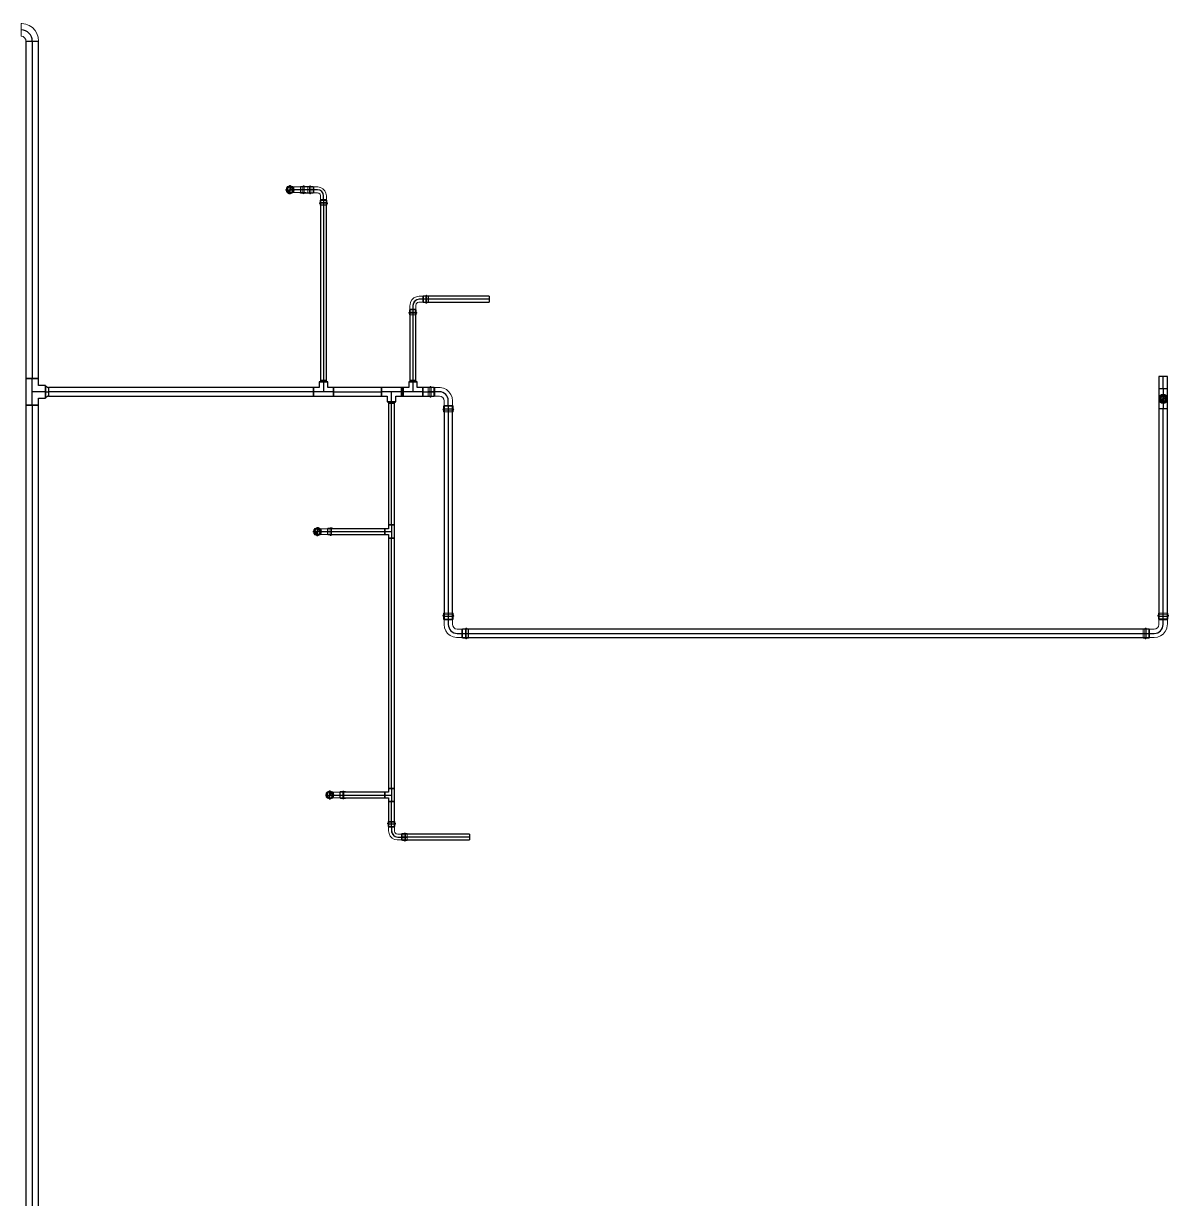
# Model space of a CAD drawing. Header units: inches. Extents: x -3326 to -5, y 8 to 1238.
# Drawn here: x -3017 to -2758.3, y 848.8 to 1114.2 of the extents above; entities that cross this region are included whole.
import ezdxf

# ---------------------------------------------------------------- set-up
doc = ezdxf.new("R2010")
doc.units = ezdxf.units.IN
doc.header["$MEASUREMENT"] = 0
doc.layers.add('P-PIPE', color=3, linetype='Continuous', lineweight=9)
doc.layers.add('X - REF - FP', color=7, linetype='Continuous', true_color=0xb90000)

# ---------------------------------------------------------------- blocks, each defined once
blk = doc.blocks.new('Victaulic-VicPress316-Elbow 90-45deg Style P568_P571 - Standard-523083-THIRD LEVEL')
at = {"layer": 'P-PIPE'}
for p, q in [((-3177.63, 1234.85), (-3177.63, 1234.85)), ((-3177.63, 1233.46), (-3177.63, 1234.85)), ((-3178.39, 1232.42), (-3178.39, 1231.96)), ((-3178.28, 1233.46), (-3178.28, 1232.52)), ((-3178.28, 1232.63), (-3178.28, 1231.33)), ((-3178.28, 1232.52), (-3177.63, 1232.52)), ((-3177.63, 1232.52), (-3178.28, 1232.52)), ((-3177.63, 1233.46), (-3177.63, 1232.52)), ((-3177.63, 1232.63), (-3177.63, 1232.63)), ((-3177.63, 1232.63), (-3177.63, 1232.63)), ((-3177.63, 1232.52), (-3176.97, 1232.52)), ((-3176.97, 1232.52), (-3177.63, 1232.52)), ((-3177.63, 1231.96), (-3177.63, 1231.96)), ((-3177.63, 1231.96), (-3177.63, 1231.96)), ((-3176.97, 1232.52), (-3176.97, 1233.46)), ((-3176.97, 1231.33), (-3176.97, 1232.63)), ((-3176.86, 1231.96), (-3176.86, 1232.42)), ((-3178.39, 1231.67), (-3178.39, 1231.33)), ((-3177.63, 1231.67), (-3177.63, 1231.67)), ((-3177.63, 1231.67), (-3177.63, 1231.67)), ((-3177.63, 1231.33), (-3177.63, 1231.33)), ((-3177.63, 1231.33), (-3177.63, 1231.33)), ((-3177.63, 1231.33), (-3177.63, 1231.33)), ((-3177.63, 1231.33), (-3177.63, 1231.33)), ((-3176.86, 1231.33), (-3176.86, 1231.67))]:
    blk.add_line(p, q, dxfattribs=at)
at = {"layer": 'P-PIPE', "flags": 128}
for points in [[(-3177.63, 1235.77), (-3178.02, 1235.67), (-3178.34, 1235.42), (-3178.52, 1235.05), (-3178.51, 1234.64), (-3178.32, 1234.27), (-3178, 1234.02), (-3177.63, 1233.94)], [(-3177.63, 1235.62), (-3177.99, 1235.53), (-3178.27, 1235.28), (-3178.39, 1234.92), (-3178.33, 1234.55), (-3178.1, 1234.25), (-3177.76, 1234.1), (-3177.63, 1234.09)], [(-3178.28, 1234.85), (-3178.28, 1234.76), (-3178.28, 1234.5), (-3178.28, 1234.09), (-3178.28, 1233.61), (-3178.28, 1233.46)], [(-3177.63, 1233.94), (-3177.23, 1234.04), (-3176.91, 1234.29), (-3176.73, 1234.66), (-3176.74, 1235.07), (-3176.93, 1235.44), (-3177.25, 1235.69), (-3177.63, 1235.77)], [(-3177.63, 1234.09), (-3177.26, 1234.18), (-3176.98, 1234.43), (-3176.86, 1234.79), (-3176.92, 1235.16), (-3177.15, 1235.46), (-3177.49, 1235.61), (-3177.63, 1235.62)], [(-3176.97, 1233.46), (-3176.97, 1233.96), (-3176.97, 1234.39), (-3176.97, 1234.7), (-3176.97, 1234.85), (-3176.97, 1234.85)], [(-3178.39, 1231.67), (-3178.51, 1231.74), (-3178.52, 1231.88), (-3178.41, 1231.96), (-3178.39, 1231.96)], [(-3178.39, 1232.42), (-3178.3, 1232.62), (-3178.28, 1232.63)], [(-3178.39, 1231.96), (-3178.3, 1231.96), (-3178.05, 1231.96), (-3177.69, 1231.96), (-3177.63, 1231.96)], [(-3177.63, 1231.96), (-3177.99, 1231.96), (-3178.27, 1231.96), (-3178.39, 1231.96), (-3178.39, 1231.96)], [(-3176.86, 1231.96), (-3176.95, 1231.96), (-3177.2, 1231.96), (-3177.56, 1231.96), (-3177.63, 1231.96)], [(-3177.63, 1231.96), (-3177.26, 1231.96), (-3176.98, 1231.96), (-3176.86, 1231.96), (-3176.86, 1231.96)], [(-3176.97, 1232.63), (-3176.86, 1232.44), (-3176.86, 1232.42)], [(-3176.86, 1231.96), (-3176.74, 1231.9), (-3176.73, 1231.76), (-3176.84, 1231.67), (-3176.86, 1231.67)], [(-3178.39, 1231.67), (-3178.3, 1231.67), (-3178.05, 1231.67), (-3177.69, 1231.67), (-3177.63, 1231.67)], [(-3177.63, 1231.67), (-3177.99, 1231.67), (-3178.27, 1231.67), (-3178.39, 1231.67), (-3178.39, 1231.67)], [(-3176.86, 1231.67), (-3176.95, 1231.67), (-3177.2, 1231.67), (-3177.56, 1231.67), (-3177.63, 1231.67)], [(-3177.63, 1231.67), (-3177.26, 1231.67), (-3176.98, 1231.67), (-3176.86, 1231.67), (-3176.86, 1231.67)]]:
    blk.add_lwpolyline(points, dxfattribs=at)
at = {"layer": 'P-PIPE'}
for radius, start, end in [(0.766, 90, 270), (0.766, 90, 270), (0.766, 90, 270), (0.658, 90, 270), (0.657, 90, 270), (0.658, 90, 180), (0.658, 180, 270), (0.767, 270, 90), (0.767, 270, 90), (0.767, 270, 90), (0.658, 270, 90), (0.658, 270, 90), (0.658, 0, 90), (0.658, 270, 0)]:
    blk.add_arc((-3177.63, 1234.85), radius, start, end, dxfattribs=at)
blk = doc.blocks.new('Victaulic-VicPress316-Elbow 90-45deg Style P568_P571 - Standard-1125944-THIRD LEVEL')
at = {"layer": 'P-PIPE'}
for p, q in [((-1.06, 4.55), (-1.06, 4.17)), ((1.06, 4.55), (-1.06, 4.55)), ((-1.06, 4.55), (1.06, 4.55)), ((-1.06, 4.17), (1.06, 4.17)), ((1.06, 4.17), (-1.06, 4.17)), ((-1.06, 3.85), (-1.06, 3.29)), ((-1.06, 3.85), (1.06, 3.85)), ((1.06, 3.85), (-1.06, 3.85)), ((-0.95, 4.55), (-0.95, 3.07)), ((-0.95, 4.55), (0.95, 4.55)), ((0.95, 4.55), (-0.95, 4.55)), ((-0.95, 3.18), (-0.95, 2.02)), ((0, 3.18), (-0.95, 3.18)), ((-0.95, 3.18), (0, 3.18)), ((-0.95, 3.07), (0.95, 3.07)), ((0.95, 3.07), (-0.95, 3.07)), ((0, 3.18), (0.95, 3.18)), ((0.95, 3.18), (0, 3.18)), ((0, 2.02), (0, 3.18)), ((0.95, 3.07), (0.95, 4.55)), ((0.95, 2.02), (0.95, 3.18)), ((1.06, 4.17), (1.06, 4.55)), ((1.06, 3.29), (1.06, 3.85)), ((-4.17, 1.06), (-4.55, 1.06)), ((-4.55, 1.06), (-4.55, -1.06)), ((-4.55, -1.06), (-4.55, 1.06)), ((-3.07, 0.95), (-4.55, 0.95)), ((-4.55, -0.95), (-4.55, 0.95)), ((-4.55, 0.95), (-4.55, -0.95)), ((-4.17, -1.06), (-4.17, 1.06)), ((-4.17, 1.06), (-4.17, -1.06)), ((-3.29, 1.06), (-3.85, 1.06)), ((-3.85, -1.06), (-3.85, 1.06)), ((-3.85, 1.06), (-3.85, -1.06)), ((-2.02, 0.95), (-3.18, 0.95)), ((-3.18, 0), (-3.18, 0.95)), ((-3.18, 0.95), (-3.18, 0)), ((-3.07, -0.95), (-3.07, 0.95)), ((-3.07, 0.95), (-3.07, -0.95)), ((-4.55, -0.95), (-3.07, -0.95)), ((-4.55, -1.06), (-4.17, -1.06)), ((-3.85, -1.06), (-3.29, -1.06)), ((-3.18, 0), (-3.18, -0.95)), ((-3.18, -0.95), (-3.18, 0)), ((-2.02, 0), (-3.18, 0)), ((-3.18, -0.95), (-2.02, -0.95))]:
    blk.add_line(p, q, dxfattribs=at)
at = {"layer": 'P-PIPE', "flags": 128}
for points in [[(-1.06, 3.85), (-1.2, 3.92), (-1.21, 4.08), (-1.08, 4.17), (-1.06, 4.17)], [(1.06, 4.17), (0.97, 4.17), (0.71, 4.17), (0.32, 4.17), (-0.12, 4.17), (-0.54, 4.17), (-0.86, 4.17), (-1.04, 4.17), (-1.06, 4.17)], [(-1.06, 4.17), (-0.97, 4.17), (-0.71, 4.17), (-0.32, 4.17), (0.12, 4.17), (0.54, 4.17), (0.86, 4.17), (1.04, 4.17), (1.06, 4.17)], [(-1.06, 3.85), (-0.97, 3.85), (-0.71, 3.85), (-0.32, 3.85), (0.12, 3.85), (0.54, 3.85), (0.86, 3.85), (1.04, 3.85), (1.06, 3.85)], [(1.06, 3.85), (0.97, 3.85), (0.71, 3.85), (0.32, 3.85), (-0.12, 3.85), (-0.54, 3.85), (-0.86, 3.85), (-1.04, 3.85), (-1.06, 3.85)], [(-0.95, 3.07), (-1.06, 3.26), (-1.06, 3.29)], [(1.06, 3.29), (0.97, 3.09), (0.95, 3.07)], [(1.06, 4.17), (1.2, 4.1), (1.21, 3.94), (1.08, 3.85), (1.06, 3.85)], [(-4.17, 1.06), (-4.1, 1.2), (-3.94, 1.21), (-3.85, 1.08), (-3.85, 1.06)], [(-4.17, 1.06), (-4.17, 0.97), (-4.17, 0.71), (-4.17, 0.32), (-4.17, -0.12), (-4.17, -0.54), (-4.17, -0.86), (-4.17, -1.04), (-4.17, -1.06)], [(-4.17, -1.06), (-4.17, -0.97), (-4.17, -0.71), (-4.17, -0.32), (-4.17, 0.12), (-4.17, 0.54), (-4.17, 0.86), (-4.17, 1.04), (-4.17, 1.06)], [(-3.85, -1.06), (-3.85, -0.97), (-3.85, -0.71), (-3.85, -0.32), (-3.85, 0.12), (-3.85, 0.54), (-3.85, 0.86), (-3.85, 1.04), (-3.85, 1.06)], [(-3.85, 1.06), (-3.85, 0.97), (-3.85, 0.71), (-3.85, 0.32), (-3.85, -0.12), (-3.85, -0.54), (-3.85, -0.86), (-3.85, -1.04), (-3.85, -1.06)], [(-3.29, 1.06), (-3.09, 0.97), (-3.07, 0.95)], [(-0.95, 2.02), (-1.04, 1.58), (-1.3, 1.22), (-1.69, 1), (-2.02, 0.95)], [(-2.02, -0.95), (-1.28, -0.86), (-0.59, -0.58), (0.02, -0.15), (0.49, 0.43), (0.81, 1.1), (0.94, 1.83), (0.95, 2.02)], [(-3.85, -1.06), (-3.92, -1.2), (-4.08, -1.21), (-4.17, -1.08), (-4.17, -1.06)], [(-3.07, -0.95), (-3.26, -1.06), (-3.29, -1.06)]]:
    blk.add_lwpolyline(points, dxfattribs=at)
at = {"layer": 'P-PIPE'}
blk.add_arc((-2.02, 2.02), 2.02, 270, 0, dxfattribs=at)
blk = doc.blocks.new('Victaulic-VicPress316-Elbow 90-45deg Style P568_P571 - Standard-V1-THIRD LEVEL')
at = {"layer": 'P-PIPE'}
for p, q in [((-0.77, 3.52), (-0.77, 3.18)), ((0.77, 3.52), (-0.77, 3.52)), ((-0.77, 3.52), (0.77, 3.52)), ((-0.77, 3.18), (0.77, 3.18)), ((0.77, 3.18), (-0.77, 3.18)), ((-0.77, 2.89), (-0.77, 2.44)), ((-0.77, 2.89), (0.77, 2.89)), ((0.77, 2.89), (-0.77, 2.89)), ((-0.66, 3.52), (-0.66, 2.22)), ((-0.66, 3.52), (0.66, 3.52)), ((0.66, 3.52), (-0.66, 3.52)), ((0.66, 2.22), (0.66, 3.52)), ((0.77, 3.18), (0.77, 3.52)), ((0.77, 2.44), (0.77, 2.89)), ((-3.18, 0.77), (-3.52, 0.77)), ((-3.52, 0.77), (-3.52, -0.77)), ((-3.52, -0.77), (-3.52, 0.77)), ((-2.22, 0.66), (-3.52, 0.66)), ((-3.52, -0.66), (-3.52, 0.66)), ((-3.52, 0.66), (-3.52, -0.66)), ((-3.18, -0.77), (-3.18, 0.77)), ((-3.18, 0.77), (-3.18, -0.77)), ((-2.44, 0.77), (-2.89, 0.77)), ((-2.89, -0.77), (-2.89, 0.77)), ((-2.89, 0.77), (-2.89, -0.77)), ((-1.39, 0.66), (-2.33, 0.66)), ((-2.33, 0), (-2.33, 0.66)), ((-2.33, 0.66), (-2.33, 0)), ((-2.22, -0.66), (-2.22, 0.66)), ((-2.22, 0.66), (-2.22, -0.66)), ((-0.66, 2.33), (-0.66, 1.39)), ((0, 2.33), (-0.66, 2.33)), ((-0.66, 2.33), (0, 2.33)), ((-0.66, 2.22), (0.66, 2.22)), ((0.66, 2.22), (-0.66, 2.22)), ((0, 2.33), (0.66, 2.33)), ((0.66, 2.33), (0, 2.33)), ((0, 1.39), (0, 2.33)), ((0.66, 1.39), (0.66, 2.33)), ((-3.52, -0.66), (-2.22, -0.66)), ((-3.52, -0.77), (-3.18, -0.77)), ((-2.89, -0.77), (-2.44, -0.77)), ((-2.33, 0), (-2.33, -0.66)), ((-2.33, -0.66), (-2.33, 0)), ((-1.39, 0), (-2.33, 0)), ((-2.33, -0.66), (-1.39, -0.66))]:
    blk.add_line(p, q, dxfattribs=at)
at = {"layer": 'P-PIPE', "flags": 128}
for points in [[(-0.77, 2.89), (-0.89, 2.96), (-0.9, 3.1), (-0.79, 3.18), (-0.77, 3.18)], [(0.77, 3.18), (0.67, 3.18), (0.42, 3.18), (0.07, 3.18), (-0.3, 3.18), (-0.6, 3.18), (-0.75, 3.18), (-0.77, 3.18)], [(-0.77, 3.18), (-0.67, 3.18), (-0.42, 3.18), (-0.07, 3.18), (0.3, 3.18), (0.6, 3.18), (0.75, 3.18), (0.77, 3.18)], [(-0.77, 2.89), (-0.67, 2.89), (-0.42, 2.89), (-0.07, 2.89), (0.3, 2.89), (0.6, 2.89), (0.75, 2.89), (0.77, 2.89)], [(0.77, 2.89), (0.67, 2.89), (0.42, 2.89), (0.07, 2.89), (-0.3, 2.89), (-0.6, 2.89), (-0.75, 2.89), (-0.77, 2.89)], [(0.77, 3.18), (0.89, 3.11), (0.9, 2.98), (0.79, 2.89), (0.77, 2.89)], [(-3.18, 0.77), (-3.11, 0.89), (-2.98, 0.9), (-2.89, 0.79), (-2.89, 0.77)], [(-3.18, 0.77), (-3.18, 0.67), (-3.18, 0.42), (-3.18, 0.07), (-3.18, -0.3), (-3.18, -0.6), (-3.18, -0.75), (-3.18, -0.77)], [(-3.18, -0.77), (-3.18, -0.67), (-3.18, -0.42), (-3.18, -0.07), (-3.18, 0.3), (-3.18, 0.6), (-3.18, 0.75), (-3.18, 0.77)], [(-2.89, -0.77), (-2.89, -0.67), (-2.89, -0.42), (-2.89, -0.07), (-2.89, 0.3), (-2.89, 0.6), (-2.89, 0.75), (-2.89, 0.77)], [(-2.89, 0.77), (-2.89, 0.67), (-2.89, 0.42), (-2.89, 0.07), (-2.89, -0.3), (-2.89, -0.6), (-2.89, -0.75), (-2.89, -0.77)], [(-2.44, 0.77), (-2.24, 0.68), (-2.22, 0.66)], [(-0.66, 1.39), (-0.75, 1.04), (-1, 0.77), (-1.35, 0.66), (-1.39, 0.66)], [(-1.39, -0.66), (-0.78, -0.56), (-0.23, -0.29), (0.22, 0.13), (0.53, 0.67), (0.65, 1.27), (0.66, 1.39)], [(-0.66, 2.22), (-0.77, 2.41), (-0.77, 2.44)], [(0.77, 2.44), (0.68, 2.24), (0.66, 2.22)], [(-2.89, -0.77), (-2.96, -0.89), (-3.1, -0.9), (-3.18, -0.79), (-3.18, -0.77)], [(-2.22, -0.66), (-2.41, -0.77), (-2.44, -0.77)]]:
    blk.add_lwpolyline(points, dxfattribs=at)
at = {"layer": 'P-PIPE'}
blk.add_arc((-1.39, 1.39), 1.39, 270, 0, dxfattribs=at)
blk = doc.blocks.new('Transition - Generic - Plumbing-CW-1022941-THIRD LEVEL')
at = {"layer": 'P-PIPE'}
for radius, start, end in [(0.8125, 0, 180), (0.8125, 180, 0), (0.5625, 0, 180), (0.5625, 180, 0)]:
    blk.add_arc((-2759.501061, 1029.409433), radius, start, end, dxfattribs=at)
blk = doc.blocks.new('Victaulic-VicPress316-Elbow 90-45deg Style P568_P571 - Standard-V2-THIRD LEVEL')
at = {"layer": 'P-PIPE'}
for p, q in [((-3203.81, 730.05), (-3203.81, 729.6)), ((-3203.7, 731.1), (-3203.7, 730.16)), ((-3203.7, 730.27), (-3203.7, 728.97)), ((-3203.05, 730.16), (-3203.7, 730.16)), ((-3203.7, 730.16), (-3203.05, 730.16)), ((-3203.05, 732.49), (-3203.05, 732.49)), ((-3203.05, 732.49), (-3203.05, 731.1)), ((-3203.05, 731.1), (-3203.05, 730.16)), ((-3203.05, 730.27), (-3203.05, 730.27)), ((-3203.05, 730.27), (-3203.05, 730.27)), ((-3202.39, 730.16), (-3203.05, 730.16)), ((-3203.05, 730.16), (-3202.39, 730.16)), ((-3202.39, 730.16), (-3202.39, 731.1)), ((-3202.39, 728.97), (-3202.39, 730.27)), ((-3202.28, 729.6), (-3202.28, 730.05)), ((-3203.81, 729.31), (-3203.81, 728.97)), ((-3203.05, 729.6), (-3203.05, 729.6)), ((-3203.05, 729.6), (-3203.05, 729.6)), ((-3203.05, 729.31), (-3203.05, 729.31)), ((-3203.05, 729.31), (-3203.05, 729.31)), ((-3203.05, 728.97), (-3203.05, 728.97)), ((-3203.05, 728.97), (-3203.05, 728.97)), ((-3203.05, 728.97), (-3203.05, 728.97)), ((-3203.05, 728.97), (-3203.05, 728.97)), ((-3202.28, 728.97), (-3202.28, 729.31))]:
    blk.add_line(p, q, dxfattribs=at)
at = {"layer": 'P-PIPE', "flags": 128}
for points in [[(-3203.05, 733.4), (-3203.45, 733.31), (-3203.76, 733.05), (-3203.94, 732.68), (-3203.93, 732.27), (-3203.75, 731.91), (-3203.42, 731.66), (-3203.05, 731.58)], [(-3203.05, 733.26), (-3203.41, 733.16), (-3203.69, 732.91), (-3203.81, 732.56), (-3203.75, 732.19), (-3203.52, 731.89), (-3203.18, 731.74), (-3203.05, 731.72)], [(-3203.05, 731.58), (-3202.65, 731.67), (-3202.33, 731.93), (-3202.15, 732.3), (-3202.16, 732.71), (-3202.35, 733.07), (-3202.67, 733.32), (-3203.05, 733.4)], [(-3203.05, 731.72), (-3202.68, 731.82), (-3202.41, 732.07), (-3202.28, 732.42), (-3202.34, 732.79), (-3202.57, 733.09), (-3202.91, 733.24), (-3203.05, 733.26)], [(-3203.81, 730.05), (-3203.72, 730.25), (-3203.7, 730.27)], [(-3203.7, 732.49), (-3203.7, 732.4), (-3203.7, 732.13), (-3203.7, 731.73), (-3203.7, 731.24), (-3203.7, 731.1)], [(-3202.39, 731.1), (-3202.39, 731.6), (-3202.39, 732.03), (-3202.39, 732.34), (-3202.39, 732.48), (-3202.39, 732.49)], [(-3202.39, 730.27), (-3202.28, 730.08), (-3202.28, 730.05)], [(-3203.81, 729.31), (-3203.93, 729.38), (-3203.94, 729.51), (-3203.83, 729.6), (-3203.81, 729.6)], [(-3203.81, 729.6), (-3203.72, 729.6), (-3203.47, 729.6), (-3203.11, 729.6), (-3203.05, 729.6)], [(-3203.05, 729.6), (-3203.41, 729.6), (-3203.69, 729.6), (-3203.81, 729.6), (-3203.81, 729.6)], [(-3203.81, 729.31), (-3203.72, 729.31), (-3203.47, 729.31), (-3203.11, 729.31), (-3203.05, 729.31)], [(-3203.05, 729.31), (-3203.41, 729.31), (-3203.69, 729.31), (-3203.81, 729.31), (-3203.81, 729.31)], [(-3202.28, 729.6), (-3202.37, 729.6), (-3202.62, 729.6), (-3202.98, 729.6), (-3203.05, 729.6)], [(-3203.05, 729.6), (-3202.68, 729.6), (-3202.41, 729.6), (-3202.28, 729.6), (-3202.28, 729.6)], [(-3202.28, 729.31), (-3202.37, 729.31), (-3202.62, 729.31), (-3202.98, 729.31), (-3203.05, 729.31)], [(-3203.05, 729.31), (-3202.68, 729.31), (-3202.41, 729.31), (-3202.28, 729.31), (-3202.28, 729.31)], [(-3202.28, 729.6), (-3202.16, 729.53), (-3202.15, 729.39), (-3202.26, 729.31), (-3202.28, 729.31)]]:
    blk.add_lwpolyline(points, dxfattribs=at)
at = {"layer": 'P-PIPE'}
for radius, start, end in [(0.767, 90, 270), (0.767, 90, 270), (0.767, 90, 270), (0.658, 90, 270), (0.658, 90, 270), (0.658, 90, 180), (0.766, 270, 90), (0.766, 270, 90), (0.766, 270, 90), (0.658, 270, 90), (0.657, 270, 90), (0.658, 0, 90), (0.658, 180, 270), (0.658, 270, 0)]:
    blk.add_arc((-3203.05, 732.49), radius, start, end, dxfattribs=at)
blk = doc.blocks.new('Elbow - Welded - Generic - Standard-1127339-THIRD LEVEL')
at = {"layer": 'P-PIPE'}
for p, q in [((-2.52, -1.44), (-2.52, 1.44)), ((-2.52, 1.44), (-2.52, -1.44)), ((1.44, 2.52), (-1.44, 2.52)), ((-1.44, 2.52), (1.44, 2.52))]:
    blk.add_line(p, q, dxfattribs=at)
at = {"layer": 'P-PIPE', "flags": 128}
for points in [[(-1.44, 2.52), (-1.53, 2.08), (-1.79, 1.72), (-2.18, 1.49), (-2.52, 1.44)], [(-2.52, -1.44), (-1.67, -1.34), (-0.85, -1.07), (-0.12, -0.62), (0.51, -0.03), (0.99, 0.68), (1.3, 1.48), (1.43, 2.33), (1.44, 2.52)]]:
    blk.add_lwpolyline(points, dxfattribs=at)

msp = doc.modelspace()

# ---------------------------------------------------------------- linework, layer by layer
at = {"layer": 'X - REF - FP'}
for p, q in [((-3016.44, 1110.25), (-3016.44, 1033.99)), ((-3016.44, 1110.25), (-3013.56, 1110.25)), ((-3015, 1110.25), (-3015, 1033.99)), ((-3015, 1110.25), (-3015, 1033.99)), ((-3013.56, 1033.99), (-3013.56, 1110.25)), ((-2957.75, 1076.65), (-2955.75, 1076.65)), ((-2956.75, 1075.65), (-2956.75, 1077.65)), ((-2955.36, 1076.65), (-2956.75, 1076.65)), ((-2954.42, 1076.65), (-2955.36, 1076.65)), ((-2951.53, 1077.31), (-2954.42, 1077.31)), ((-2954.42, 1077.31), (-2954.42, 1075.99)), ((-2951.53, 1076.65), (-2954.42, 1076.65)), ((-2951.53, 1076.65), (-2954.42, 1076.65)), ((-2954.42, 1075.99), (-2951.53, 1075.99)), ((-2950.59, 1076.65), (-2952.72, 1076.65)), ((-2951.53, 1077.31), (-2951.53, 1075.99)), ((-2950.59, 1076.65), (-2951.53, 1076.65)), ((-2949.2, 1074.32), (-2949.2, 1075.26)), ((-2949.86, 1074.32), (-2949.86, 1033.65)), ((-2949.86, 1074.32), (-2948.54, 1074.32)), ((-2949.2, 1074.32), (-2949.2, 1033.65)), ((-2949.2, 1074.32), (-2949.2, 1033.65)), ((-2948.54, 1033.65), (-2948.54, 1074.32)), ((-2926.67, 1051.91), (-2927.61, 1051.91)), ((-2911.75, 1052.57), (-2926.67, 1052.57)), ((-2926.67, 1052.57), (-2926.67, 1051.25)), ((-2911.75, 1051.91), (-2926.67, 1051.91)), ((-2911.75, 1051.91), (-2926.67, 1051.91)), ((-2926.67, 1051.25), (-2911.75, 1051.25)), ((-2911.75, 1052.57), (-2911.75, 1051.25)), ((-2929.66, 1049.58), (-2929.66, 1033.65)), ((-2929.66, 1049.58), (-2928.34, 1049.58)), ((-2929, 1050.52), (-2929, 1049.58)), ((-2929, 1050.52), (-2929, 1048.39)), ((-2929, 1049.58), (-2929, 1033.65)), ((-2929, 1049.58), (-2929, 1033.65)), ((-2928.34, 1033.65), (-2928.34, 1049.58)), ((-3016.44, 1033.99), (-3016.44, 1028.01)), ((-3013.56, 1033.99), (-3016.44, 1033.99)), ((-3016.44, 1033.99), (-3013.56, 1033.99)), ((-3016.44, 1033.99), (-3013.56, 1033.99)), ((-3015, 1028.01), (-3015, 1033.99)), ((-3013.56, 1032.44), (-3013.56, 1033.99)), ((-2950.15, 1033.24), (-2950.15, 1031.95)), ((-2948.25, 1033.24), (-2950.15, 1033.24)), ((-2950.15, 1033.24), (-2948.25, 1033.24)), ((-2949.76, 1033.65), (-2950.01, 1033.24)), ((-2949.86, 1033.65), (-2948.54, 1033.65)), ((-2949.2, 1033.24), (-2949.2, 1033.65)), ((-2949.2, 1033.24), (-2949.2, 1031)), ((-2948.39, 1033.24), (-2948.64, 1033.65)), ((-2948.25, 1031.95), (-2948.25, 1033.24)), ((-2929.95, 1033.24), (-2929.95, 1031.95)), ((-2928.05, 1033.24), (-2929.95, 1033.24)), ((-2929.95, 1033.24), (-2928.05, 1033.24)), ((-2929.56, 1033.65), (-2929.81, 1033.24)), ((-2929.66, 1033.65), (-2928.34, 1033.65)), ((-2929, 1033.24), (-2929, 1033.65)), ((-2929, 1033.24), (-2929, 1031)), ((-2928.19, 1033.24), (-2928.44, 1033.65)), ((-2928.05, 1031.95), (-2928.05, 1033.24)), ((-2760.45, 1034.43), (-2760.45, 1031.65)), ((-2758.55, 1034.43), (-2760.45, 1034.43)), ((-2759.5, 1031.65), (-2759.5, 1034.43)), ((-2759.5, 1031.65), (-2759.5, 1034.43)), ((-2758.55, 1031.65), (-2758.55, 1034.43)), ((-3012.01, 1031), (-3015, 1031)), ((-3012.01, 1032.44), (-3013.56, 1032.44)), ((-3012.01, 1029.56), (-3012.01, 1032.44)), ((-3012.01, 1032.44), (-3012.01, 1029.56)), ((-3011.35, 1031.81), (-3012.01, 1032.31)), ((-3012.01, 1031), (-3011.35, 1031)), ((-3012.01, 1029.69), (-3011.35, 1030.19)), ((-2951.44, 1031.95), (-3011.35, 1031.95)), ((-3011.35, 1031.95), (-3011.35, 1030.05)), ((-2951.44, 1031), (-3011.35, 1031)), ((-2951.44, 1031), (-3011.35, 1031)), ((-3011.35, 1030.05), (-2951.44, 1030.05)), ((-2951.44, 1031.95), (-2951.44, 1030.05)), ((-2950.15, 1031.95), (-2951.44, 1031.95)), ((-2951.44, 1031.95), (-2951.44, 1030.05)), ((-2951.44, 1030.05), (-2951.44, 1031.95)), ((-2946.95, 1031), (-2951.44, 1031)), ((-2951.44, 1030.05), (-2946.95, 1030.05)), ((-2946.95, 1031.95), (-2948.25, 1031.95)), ((-2946.95, 1031.95), (-2946.95, 1030.05)), ((-2946.95, 1030.05), (-2946.95, 1031.95)), ((-2936.08, 1031.95), (-2946.95, 1031.95)), ((-2946.95, 1030.05), (-2946.95, 1031.95)), ((-2946.95, 1031), (-2936.08, 1031)), ((-2946.95, 1031), (-2936.08, 1031)), ((-2946.95, 1030.05), (-2936.08, 1030.05)), ((-2931.59, 1031.95), (-2936.08, 1031.95)), ((-2936.08, 1030.05), (-2936.08, 1031.95)), ((-2936.08, 1031.95), (-2936.08, 1030.05)), ((-2936.08, 1030.05), (-2936.08, 1031.95)), ((-2931.59, 1031), (-2936.08, 1031)), ((-2936.08, 1030.05), (-2934.78, 1030.05)), ((-2934.78, 1030.05), (-2934.78, 1028.76)), ((-2933.83, 1028.76), (-2933.83, 1031)), ((-2932.88, 1030.05), (-2931.59, 1030.05)), ((-2932.88, 1028.76), (-2932.88, 1030.05)), ((-2931.24, 1031.95), (-2931.59, 1031.95)), ((-2931.59, 1030.05), (-2931.59, 1031.95)), ((-2931.59, 1030.05), (-2931.59, 1031.95)), ((-2931.59, 1031.95), (-2931.59, 1030.05)), ((-2931.59, 1031), (-2931.24, 1031)), ((-2931.59, 1031), (-2931.24, 1031)), ((-2931.59, 1030.05), (-2931.24, 1030.05)), ((-2929.95, 1031.95), (-2931.24, 1031.95)), ((-2931.24, 1031.95), (-2931.24, 1030.05)), ((-2931.24, 1030.05), (-2931.24, 1031.95)), ((-2931.24, 1030.05), (-2931.24, 1031.95)), ((-2926.76, 1031), (-2931.24, 1031)), ((-2931.24, 1030.05), (-2926.76, 1030.05)), ((-2926.76, 1031.95), (-2928.05, 1031.95)), ((-2924.18, 1031.95), (-2926.76, 1031.95)), ((-2926.76, 1030.05), (-2926.76, 1031.95)), ((-2926.76, 1031.95), (-2926.76, 1030.05)), ((-2926.76, 1030.05), (-2926.76, 1031.95)), ((-2926.76, 1031), (-2924.18, 1031)), ((-2926.76, 1031), (-2924.18, 1031)), ((-2926.76, 1030.05), (-2924.18, 1030.05)), ((-2923.02, 1031), (-2925.55, 1031)), ((-2924.18, 1030.05), (-2924.18, 1031.95)), ((-2923.02, 1031), (-2924.18, 1031)), ((-2758.55, 1031.65), (-2760.45, 1031.65)), ((-2760.45, 1031.65), (-2760.45, 1027.17)), ((-2759.5, 1031.65), (-2759.5, 1027.17)), ((-2759.5, 1028.41), (-2759.5, 1030.41)), ((-2758.55, 1027.17), (-2758.55, 1031.65)), ((-3016.44, 1028.01), (-3016.44, 675.38)), ((-3016.44, 1028.01), (-3013.56, 1028.01)), ((-3013.56, 1028.01), (-3016.44, 1028.01)), ((-3016.44, 1028.01), (-3013.56, 1028.01)), ((-3015, 1028.01), (-3015, 675.38)), ((-3015, 1028.01), (-3015, 675.38)), ((-3013.56, 1028.01), (-3013.56, 1029.56)), ((-3013.56, 1029.56), (-3012.01, 1029.56)), ((-3013.56, 675.38), (-3013.56, 1028.01)), ((-2932.88, 1028.76), (-2934.78, 1028.76)), ((-2934.78, 1028.76), (-2932.88, 1028.76)), ((-2934.65, 1028.76), (-2934.4, 1028.35)), ((-2934.49, 1028.35), (-2934.49, 1000.91)), ((-2933.18, 1028.35), (-2934.49, 1028.35)), ((-2933.83, 1028.76), (-2933.83, 1028.35)), ((-2933.83, 1000.91), (-2933.83, 1028.35)), ((-2933.83, 1000.91), (-2933.83, 1028.35)), ((-2933.27, 1028.35), (-2933.02, 1028.76)), ((-2933.18, 1000.91), (-2933.18, 1028.35)), ((-2921.95, 1027.82), (-2921.95, 979.6)), ((-2921.95, 1027.82), (-2920.05, 1027.82)), ((-2921, 1027.82), (-2921, 1028.98)), ((-2921, 1027.82), (-2921, 979.6)), ((-2921, 1027.82), (-2921, 979.6)), ((-2920.05, 979.6), (-2920.05, 1027.82)), ((-2760.5, 1029.41), (-2758.5, 1029.41)), ((-2760.45, 1027.17), (-2760.45, 979.6)), ((-2758.55, 1027.17), (-2760.45, 1027.17)), ((-2759.5, 979.6), (-2759.5, 1027.17)), ((-2759.5, 979.6), (-2759.5, 1027.17)), ((-2758.55, 979.6), (-2758.55, 1027.17)), ((-2933.18, 1000.91), (-2934.49, 1000.91)), ((-2934.49, 1000.91), (-2934.49, 1000.07)), ((-2934.49, 1000.91), (-2933.18, 1000.91)), ((-2933.18, 1000.91), (-2934.49, 1000.91)), ((-2933.83, 1000.91), (-2933.83, 997.91)), ((-2933.18, 997.91), (-2933.18, 1000.91)), ((-2951.58, 999.41), (-2949.58, 999.41)), ((-2950.58, 998.41), (-2950.58, 1000.41)), ((-2950.58, 999.41), (-2949.19, 999.41)), ((-2949.19, 999.41), (-2948.25, 999.41)), ((-2949.19, 999.41), (-2947.06, 999.41)), ((-2935.33, 1000.07), (-2948.25, 1000.07)), ((-2948.25, 998.75), (-2948.25, 1000.07)), ((-2948.25, 999.41), (-2935.33, 999.41)), ((-2948.25, 999.41), (-2935.33, 999.41)), ((-2948.25, 998.75), (-2935.33, 998.75)), ((-2935.33, 998.75), (-2935.33, 1000.07)), ((-2934.49, 1000.07), (-2935.33, 1000.07)), ((-2935.33, 1000.07), (-2935.33, 998.75)), ((-2935.33, 998.75), (-2935.33, 1000.07)), ((-2935.33, 999.41), (-2933.83, 999.41)), ((-2935.33, 998.75), (-2934.49, 998.75)), ((-2934.49, 998.75), (-2934.49, 997.91)), ((-2934.49, 997.91), (-2933.18, 997.91)), ((-2933.18, 997.91), (-2934.49, 997.91)), ((-2934.49, 997.91), (-2934.49, 941.41)), ((-2933.18, 997.91), (-2934.49, 997.91)), ((-2933.83, 941.41), (-2933.83, 997.91)), ((-2933.83, 941.41), (-2933.83, 997.91)), ((-2933.18, 941.41), (-2933.18, 997.91)), ((-2921.95, 979.6), (-2920.05, 979.6)), ((-2921, 979.6), (-2921, 978.43)), ((-2758.55, 979.6), (-2760.45, 979.6)), ((-2759.5, 978.43), (-2759.5, 980.97)), ((-2759.5, 978.43), (-2759.5, 979.6)), ((-2762.68, 977.37), (-2917.82, 977.37)), ((-2917.82, 975.47), (-2917.82, 977.37)), ((-2762.68, 975.47), (-2762.68, 977.37)), ((-2918.98, 976.42), (-2917.82, 976.42)), ((-2918.98, 976.42), (-2916.45, 976.42)), ((-2917.82, 976.42), (-2762.68, 976.42)), ((-2917.82, 976.42), (-2762.68, 976.42)), ((-2917.82, 975.47), (-2762.68, 975.47)), ((-2762.68, 976.42), (-2761.52, 976.42)), ((-2948.75, 939.91), (-2946.75, 939.91)), ((-2947.75, 938.91), (-2947.75, 940.91)), ((-2947.75, 939.91), (-2946.36, 939.91)), ((-2946.36, 939.91), (-2945.42, 939.91)), ((-2946.36, 939.91), (-2944.23, 939.91)), ((-2935.33, 940.57), (-2945.42, 940.57)), ((-2945.42, 939.25), (-2945.42, 940.57)), ((-2945.42, 939.91), (-2935.33, 939.91)), ((-2945.42, 939.91), (-2935.33, 939.91)), ((-2935.33, 939.25), (-2935.33, 940.57)), ((-2934.49, 940.57), (-2935.33, 940.57)), ((-2935.33, 940.57), (-2935.33, 939.25)), ((-2935.33, 939.25), (-2935.33, 940.57)), ((-2935.33, 939.91), (-2933.83, 939.91)), ((-2933.18, 941.41), (-2934.49, 941.41)), ((-2934.49, 941.41), (-2934.49, 940.57)), ((-2934.49, 941.41), (-2933.18, 941.41)), ((-2933.18, 941.41), (-2934.49, 941.41)), ((-2933.83, 941.41), (-2933.83, 938.41)), ((-2933.18, 938.41), (-2933.18, 941.41)), ((-2945.42, 939.25), (-2935.33, 939.25)), ((-2935.33, 939.25), (-2934.49, 939.25)), ((-2934.49, 939.25), (-2934.49, 938.41)), ((-2934.49, 938.41), (-2933.18, 938.41)), ((-2933.18, 938.41), (-2934.49, 938.41)), ((-2934.49, 938.41), (-2934.49, 932.74)), ((-2933.18, 938.41), (-2934.49, 938.41)), ((-2933.83, 932.74), (-2933.83, 938.41)), ((-2933.83, 932.74), (-2933.83, 938.41)), ((-2933.18, 932.74), (-2933.18, 938.41)), ((-2933.18, 932.74), (-2934.49, 932.74)), ((-2933.83, 932.74), (-2933.83, 931.8)), ((-2932.44, 930.41), (-2931.5, 930.41)), ((-2932.44, 930.41), (-2930.31, 930.41)), ((-2916.25, 931.07), (-2931.5, 931.07)), ((-2931.5, 931.07), (-2931.5, 929.75)), ((-2916.25, 930.41), (-2931.5, 930.41)), ((-2916.25, 930.41), (-2931.5, 930.41)), ((-2931.5, 929.75), (-2916.25, 929.75)), ((-2916.25, 931.07), (-2916.25, 929.75))]:
    msp.add_line(p, q, dxfattribs=at)
for centre, radius, start, end in [((-3017.52, 1110.25), 2.52, 0, 90), ((-2956.75, 1076.65), 0.657, 0, 180), ((-2956.75, 1076.65), 0.657, 180, 0), ((-2956.75, 1076.32), 0.329, 90, 270), ((-2956.75, 1076.98), 0.329, 270, 90), ((-2950.59, 1075.26), 1.39, 0, 90), ((-2927.61, 1050.52), 1.39, 90, 180), ((-2923.02, 1028.98), 2.02, 0, 90), ((-2759.5, 1029.41), 0.951, 90, 270), ((-2759.5, 1029.41), 0.657, 0, 180), ((-2759.5, 1029.41), 0.951, 270, 90), ((-2759.5, 1029.74), 0.329, 270, 90), ((-2759.5, 1029.41), 0.657, 180, 0), ((-2759.5, 1029.08), 0.329, 90, 270), ((-2950.58, 999.41), 0.657, 0, 180), ((-2950.58, 999.41), 0.657, 180, 0), ((-2950.58, 999.08), 0.329, 90, 270), ((-2950.58, 999.74), 0.329, 270, 90), ((-2918.98, 978.43), 2.02, 180, 270), ((-2761.52, 978.43), 2.02, 270, 0), ((-2947.75, 939.91), 0.657, 0, 180), ((-2947.75, 939.91), 0.657, 180, 0), ((-2947.75, 939.58), 0.329, 90, 270), ((-2947.75, 940.24), 0.329, 270, 90), ((-2932.44, 931.8), 1.39, 180, 270)]:
    msp.add_arc(centre, radius, start, end, dxfattribs=at)

# ---------------------------------------------------------------- block references
for name, p, rotation in [('Elbow - Welded - Generic - Standard-1127339-THIRD LEVEL', (-3015, 1112.77), 90), ('Victaulic-VicPress316-Elbow 90-45deg Style P568_P571 - Standard-523083-THIRD LEVEL', (-1721.9, 4254.28), 90), ('Victaulic-VicPress316-Elbow 90-45deg Style P568_P571 - Standard-V1-THIRD LEVEL', (-2949.2, 1076.65), 90), ('Victaulic-VicPress316-Elbow 90-45deg Style P568_P571 - Standard-V1-THIRD LEVEL', (-2929, 1051.91), 180), ('Victaulic-VicPress316-Elbow 90-45deg Style P568_P571 - Standard-1125944-THIRD LEVEL', (-2921, 1031), 90), ('Victaulic-VicPress316-Elbow 90-45deg Style P568_P571 - Standard-V2-THIRD LEVEL', (-2218.09, 4202.46), 90), ('Victaulic-VicPress316-Elbow 90-45deg Style P568_P571 - Standard-1125944-THIRD LEVEL', (-2921, 976.42), 270), ('Victaulic-VicPress316-Elbow 90-45deg Style P568_P571 - Standard-V2-THIRD LEVEL', (-2215.26, 4142.96), 90), ('Victaulic-VicPress316-Elbow 90-45deg Style P568_P571 - Standard-V1-THIRD LEVEL', (-2933.83, 930.41), 270)]:
    msp.add_blockref(name, p, dxfattribs=dict(at, rotation=rotation))
for name, p in [('Transition - Generic - Plumbing-CW-1022941-THIRD LEVEL', (0, 0)), ('Victaulic-VicPress316-Elbow 90-45deg Style P568_P571 - Standard-1125944-THIRD LEVEL', (-2759.5, 976.42))]:
    msp.add_blockref(name, p, dxfattribs=at)

doc.saveas('drawing.dxf')
